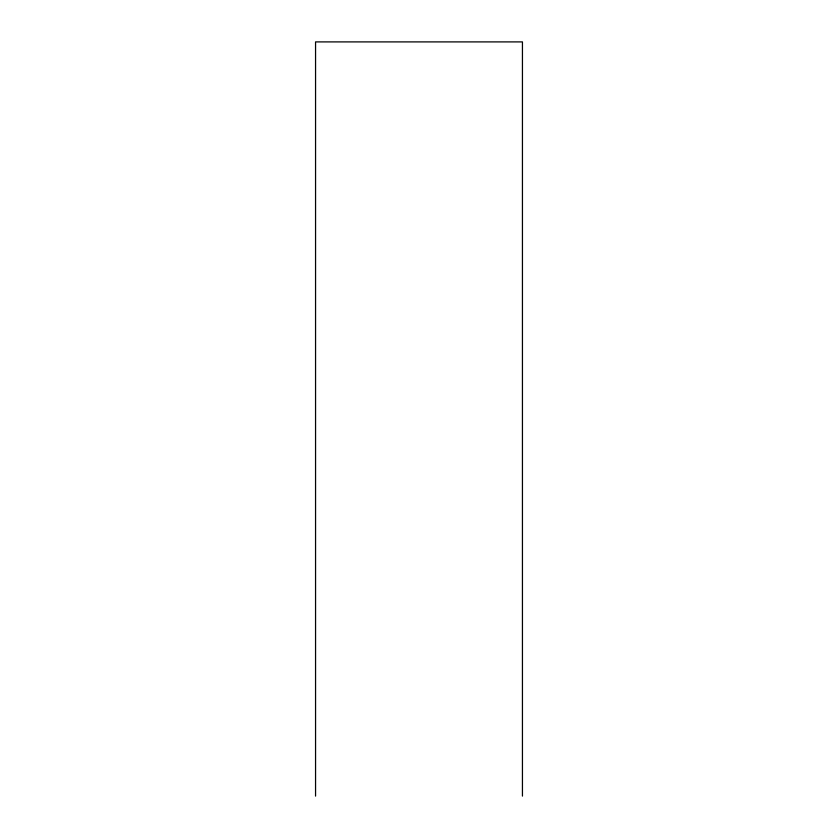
<?xml version="1.0" encoding="UTF-8"?>
<svg xmlns="http://www.w3.org/2000/svg" width="838" height="838" viewBox="0 0 838 838"><rect width="100%" height="100%" fill="white"/><g stroke="black" fill="none" stroke-linecap="round" stroke-linejoin="round"><path stroke-width="1.26" d="M522.441 796.1L522.441 41.9L315.559 41.9L315.559 796.1"/></g></svg>
